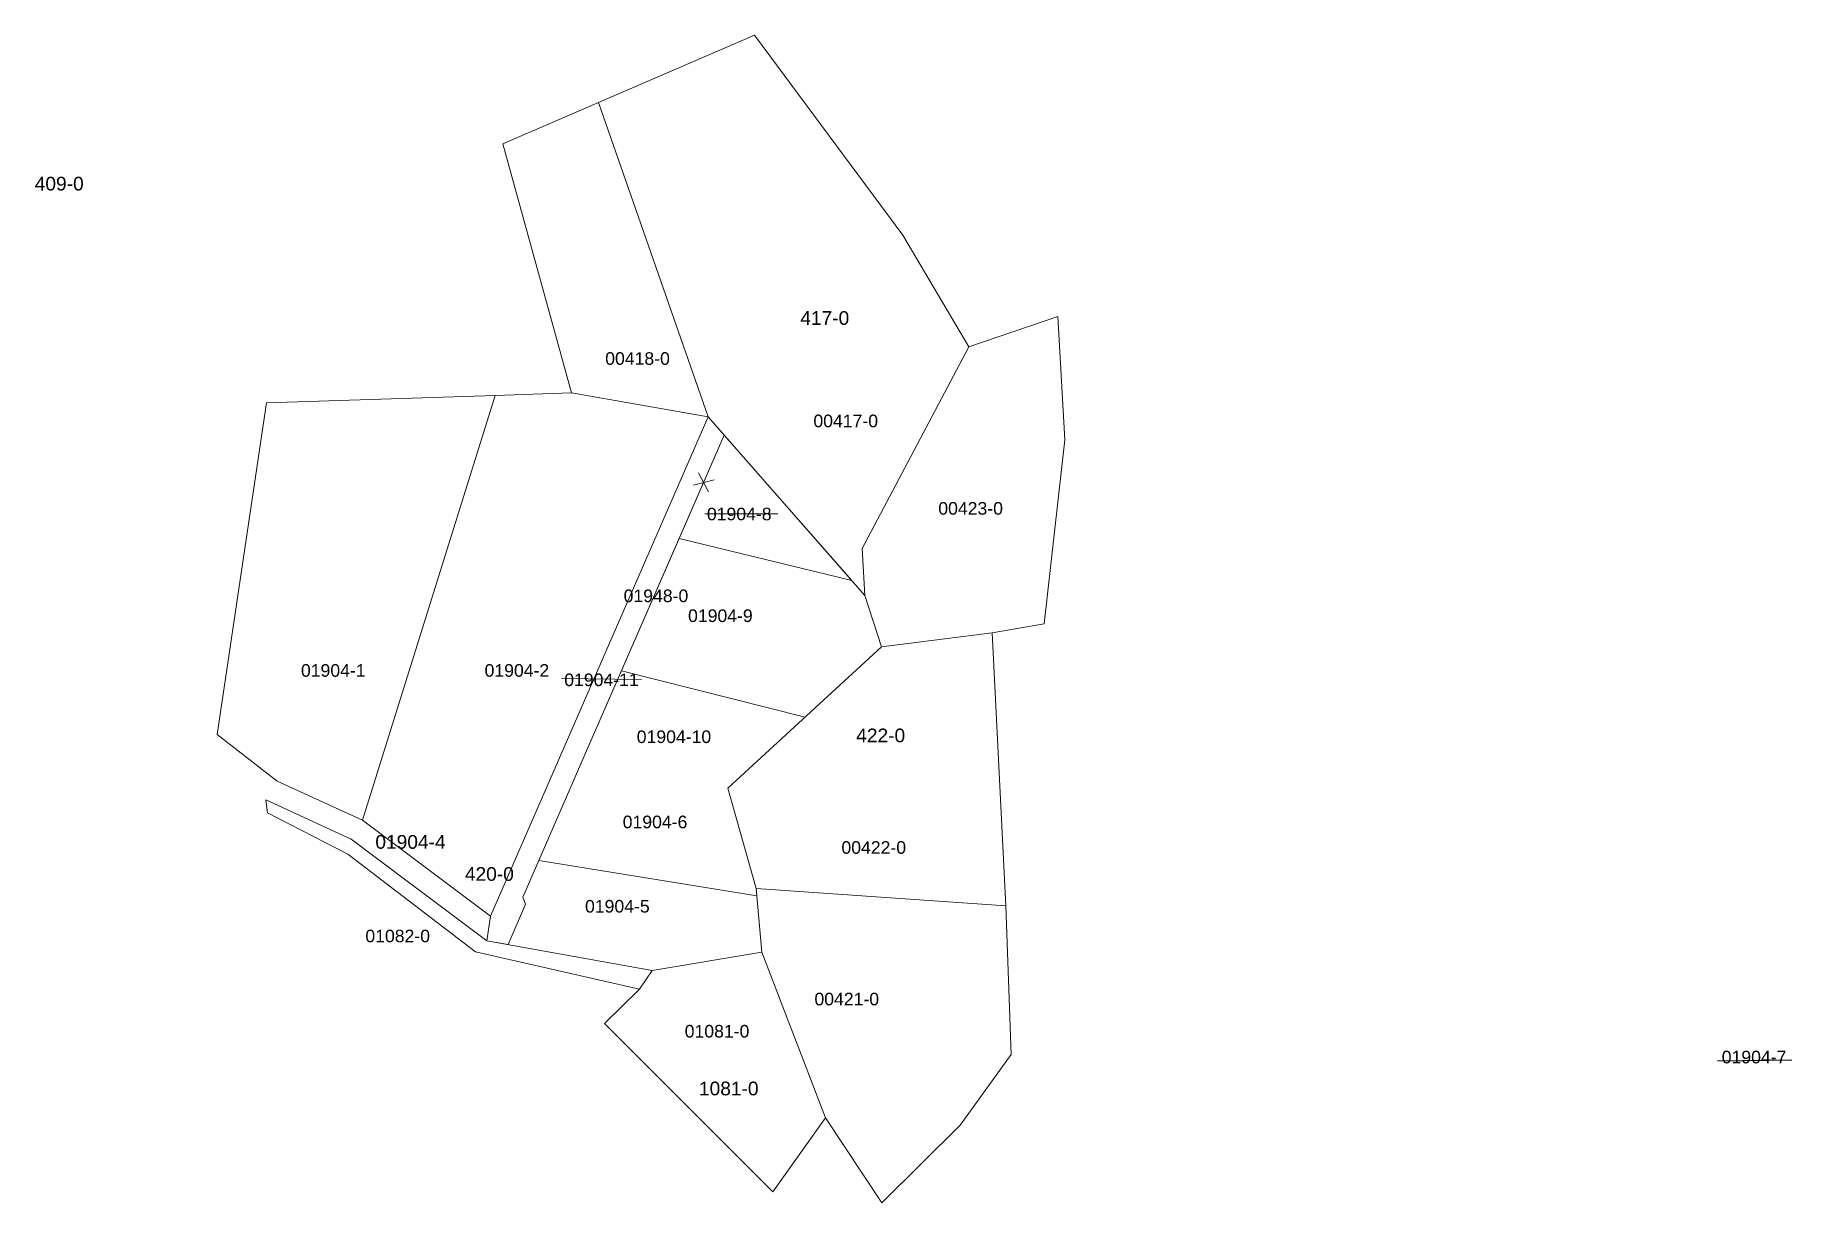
# Model space of a CAD drawing. Header units: metres. Extents: x 7506952 to 7507272, y 4692857 to 4693070.
import ezdxf
from ezdxf.enums import TextEntityAlignment as Align

# ---------------------------------------------------------------- set-up
doc = ezdxf.new("R2010")
doc.units = ezdxf.units.M
doc.layers.add('NERODIME_E_EPERME_A10_PAR_', color=7, linetype='Continuous')
doc.layers.add('PDF_ndarjet', color=1, linetype='Continuous')
for name, color, linetype, lineweight in [('Nr Parceles Baze', 7, 'Continuous', 0), ('nr te ri', 1, 'Continuous', 0), ('Nr-Kojshi', 251, 'Continuous', 0), ('parc e bashkuar', 1, 'Continuous', 0), ('Parc-Kojshi', 251, 'Continuous', 0), ('Parcela Baze', 7, 'Continuous', 0)]:
    doc.layers.add(name, color=color, linetype=linetype, lineweight=lineweight)
doc.styles.get("Standard").update_dxf_attribs({"font": 'arial.ttf'})

msp = doc.modelspace()

# ---------------------------------------------------------------- linework, layer by layer
at = {"layer": 'parc e bashkuar', "flags": 128}
msp.add_lwpolyline([(7507077.38, 4692997.11), (7507074.46, 4693000.44), (7507034.75, 4692909.41), (7507034.09, 4692904.91), (7507037.94, 4692904.22), (7507041.14, 4692911.56), (7507040.63, 4692912.88), (7507043.53, 4692919.52), (7507051.83, 4692938.56), (7507069.17, 4692978.29), (7507100.61, 4692970.61)], close=True, dxfattribs=at)
for points in [[(7507075.53, 4692989), (7507071.79, 4692987.99)], [(7507072.69, 4692990.24), (7507074.49, 4692986.81)], [(7507073.83, 4692982.79), (7507087.14, 4692982.79)], [(7507047.77, 4692952.72), (7507062.28, 4692952.58)]]:
    msp.add_lwpolyline(points, dxfattribs=at)
at = {"layer": 'Parc-Kojshi'}
for points in [[(7507054.41, 4693057.8), (7507082.9, 4693070.08), (7507109.94, 4693033.61), (7507121.97, 4693013.24), (7507102.53, 4692976.42), (7507103.01, 4692967.87), (7507074.46, 4693000.44), (7507054.41, 4693057.8)], [(7507049.49, 4693004.82), (7507036.98, 4693050.26), (7507054.41, 4693057.8), (7507074.46, 4693000.44), (7507049.49, 4693004.82)], [(7507103.01, 4692967.87), (7507102.53, 4692976.42), (7507121.97, 4693013.24), (7507138.18, 4693018.77), (7507139.51, 4692996.26), (7507135.7, 4692962.69), (7507126.25, 4692961.06), (7507106.06, 4692958.53), (7507103.01, 4692967.87)], [(7507074.46, 4693000.44), (7507034.75, 4692909.41), (7507011.4, 4692926.89), (7507035.57, 4693004.37), (7507049.49, 4693004.82), (7507074.46, 4693000.44)], [(7507083.18, 4692914.46), (7507078.03, 4692932.77), (7507106.06, 4692958.53), (7507126.25, 4692961.06), (7507128.73, 4692911.27), (7507083.18, 4692914.46)], [(7506993.76, 4692930.6), (7507009.34, 4692923.43), (7507034.09, 4692904.91), (7507064.25, 4692899.5), (7507061.94, 4692896.1), (7507032.02, 4692902.87), (7507008.74, 4692920.69), (7506994.04, 4692928.22), (7506993.76, 4692930.6)], [(7507084.22, 4692902.83), (7507083.18, 4692914.46), (7507128.73, 4692911.27), (7507129.72, 4692884.18), (7507120.42, 4692871.29), (7507106.12, 4692857.11), (7507095.84, 4692872.59), (7507084.22, 4692902.83)], [(7507064.25, 4692899.5), (7507084.22, 4692902.83), (7507095.84, 4692872.59), (7507086.25, 4692859.09), (7507055.56, 4692889.85), (7507061.94, 4692896.1), (7507064.25, 4692899.5)]]:
    msp.add_lwpolyline(points, close=True, dxfattribs=at)
at = {"layer": 'Parc-Kojshi', "flags": 128}
msp.add_lwpolyline([(7507035.57, 4693004.37), (7507011.4, 4692926.89), (7506995.85, 4692934.04), (7506984.86, 4692942.52), (7506993.86, 4693003.03), (7507035.57, 4693004.37)], dxfattribs=at)
at = {"layer": 'Parcela Baze', "flags": 128}
for points in [[(7507077.38, 4692997.11), (7507074.46, 4693000.44), (7507034.75, 4692909.41), (7507034.09, 4692904.91), (7507037.94, 4692904.22), (7507041.14, 4692911.56), (7507040.63, 4692912.88), (7507043.53, 4692919.52), (7507051.83, 4692938.56)], [(7507077.38, 4692997.11), (7507069.17, 4692978.29), (7507100.61, 4692970.61)]]:
    msp.add_lwpolyline(points, close=True, dxfattribs=at)
at = {"layer": 'Parcela Baze', "lineweight": 0}
msp.add_lwpolyline([(7507092.1, 4692945.69), (7507058.63, 4692954.14)], dxfattribs=at)
at = {"layer": 'Parcela Baze', "flags": 128}
msp.add_lwpolyline([(7507043.53, 4692919.52), (7507083.3, 4692913.1)], dxfattribs=at)
at = {"layer": 'PDF_ndarjet', "flags": 128}
msp.add_lwpolyline([(7507258.51, 4692883.01), (7507272.08, 4692883.19)], dxfattribs=at)

# ---------------------------------------------------------------- texts
at = {"layer": 'NERODIME_E_EPERME_A10_PAR_', "color": 7}
for s, p in [('409-0', (7506956.08, 4693042.99)), ('417-0', (7507095.7, 4693018.49)), ('422-0', (7507105.9, 4692942.36)), ('420-0', (7507034.53, 4692917.09)), ('1081-0', (7507078.19, 4692877.97))]:
    msp.add_text(s, height=2.5, dxfattribs=at).set_placement(p, align=Align.MIDDLE_CENTER)
msp.add_text('01904-4', height=2.5, dxfattribs=at).set_placement((7507013.74, 4692921.69))
at = {"layer": 'Nr Parceles Baze'}
for s, p in [('01904-8', (7507074.21, 4692981.59, 706.5)), ('01904-11', (7507048.19, 4692951.35, 706.5))]:
    msp.add_text(s, height=2.3, dxfattribs=at).set_placement(p)
at = {"layer": 'nr te ri', "color": 0}
msp.add_text('01904-7', height=2.3, dxfattribs=at).set_placement((7507259.29, 4692882.55, 706.5))
at = {"layer": 'Nr-Kojshi'}
for s, p in [('00418-0', (7507055.66, 4693009.95)), ('00417-0', (7507093.63, 4692998.57)), ('00423-0', (7507116.41, 4692982.62)), ('01904-9', (7507070.77, 4692963.04, 706.5)), ('01904-1', (7507000.17, 4692953.06)), ('01904-2', (7507033.66, 4692953.06)), ('01904-10', (7507061.41, 4692940.97, 706.5)), ('01904-6', (7507058.85, 4692925.43, 706.5)), ('00422-0', (7507098.74, 4692920.77)), ('01904-5', (7507051.98, 4692910.05, 706.5)), ('01082-0', (7507011.92, 4692904.63)), ('00421-0', (7507093.82, 4692893.13)), ('01081-0', (7507070.16, 4692887.26))]:
    msp.add_text(s, height=2.3, dxfattribs=at).set_placement(p)
at = {"layer": 'parc e bashkuar'}
msp.add_text('01948-0', height=2.3, dxfattribs=at).set_placement((7507059.02, 4692966.67, 706.5))

doc.saveas('drawing.dxf')
